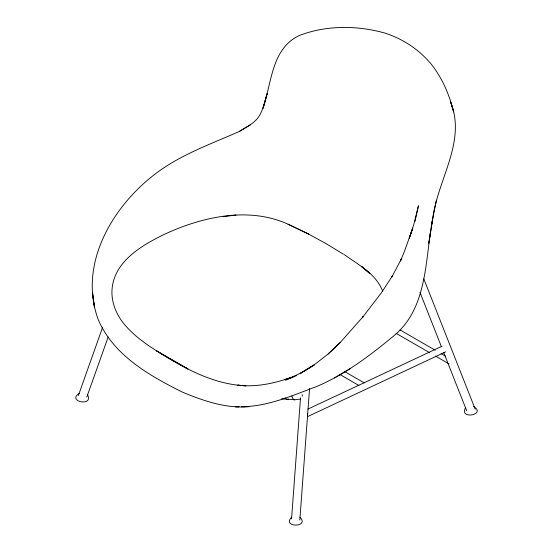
<?xml version="1.0" encoding="UTF-8"?>
<svg xmlns="http://www.w3.org/2000/svg" width="553" height="553" viewBox="0 0 553 553"><rect width="100%" height="100%" fill="white"/><g stroke="black" fill="none" stroke-linecap="round" stroke-linejoin="round"><path stroke-width="0.83" d="M291.555 518.866L300.521 397.766M299.823 520.014L309.556 388.607M428.907 242.684L432.847 217.847C437.762 179.587 466.511 141.506 450.633 102.07L453.584 111.872C449.23 94.266 441.965 77.22 430.372 63.139L429.805 62.524C417.95 48.74 402.169 38.655 384.916 33.069L384.204 32.869C356.879 25.355 326.374 25.155 299.74 35.351C271.454 48.097 271.682 83.144 263.034 108.264L267.161 93.547C264.458 101.966 263.145 111.208 257.525 118.349C252.686 124.273 245.573 127.425 239.283 131.476C210.361 144.271 180.015 154.861 154.681 174.389C112.093 207.029 78.519 264.203 97.833 318.473L98.102 319.288C113.088 354.964 149.11 375.515 182.172 392.001L182.898 392.36C203.877 400.932 226.094 408.743 249.133 406.628L241.502 406.704M428.789 243.527L432.405 220.039L436.441 200.234M430.58 231.195C425.437 266.961 424.773 309.424 394.987 334.869C370.973 354.839 345.832 374.063 316.91 386.395C292.599 395.464 267.783 406.649 241.391 406.711M431.202 227.179L432.847 217.847M414.937 221.642L418.462 205.702L413.824 224.352L409.22 238.274L412.801 228.133L404.568 251.007L400.469 261.002L401.367 258.88L391.897 276.929L392.589 275.657L381.349 292.855L362.63 317.263L363.217 316.537L340.593 342.1L328.136 354.01L340.316 342.487M78.402 395.443L102.651 327.238M86.807 397.054L108.167 336.977M465.571 407.755C458.596 420.045 486.993 414.715 473.589 406.476M327.991 354.114L314.629 364.51L300.196 373.489L314.132 365.049L300.528 373.185L285.459 380.139M291.625 517.173C281.311 527.714 310.254 527.714 299.94 517.173M239.235 131.51L250.744 124.632M334.378 377.989L350.533 368.492M307.924 409.102L442.082 346.185M307.551 416.63L445.607 351.881M79.411 393.377C66.236 401.229 93.492 407.146 87.685 395.008M286.053 379.883L293.138 377.215M296.712 375.549C277.979 382.462 257.878 387.688 237.79 385.144L245.919 385.814C213.244 384.508 183.437 367.897 156.437 350.775L188.006 369.003C166.142 356.284 142.764 345.065 125.655 325.855C117.602 316.627 112.19 305.353 111.92 292.938C111.754 263.207 140.013 246.327 163.46 234.749C201.956 216.748 249.279 205.854 289.537 224.898L308.629 234.05L288.044 224.255M290.47 377.651L284.885 379.455M281.615 398.775L294.742 399.798L300.32 399.066M223.177 216.693L236.034 215.034M238.958 406.731L235.564 406.766L238.896 406.731M307.807 233.663L326.553 243.894L343.475 254.256M399.999 329.899L435.142 350.187M441.107 353.63L445.58 356.215M396.045 333.307L429.695 352.731M435.57 356.125L449.084 363.929M344.166 371.291L364.303 382.918M339.459 374.27L358.856 385.469M344.332 254.663C358.586 264.873 376.227 273.915 382.752 291.396M423.792 278.843L475.255 409.268M420.004 292.419L441.474 346.835M443.686 352.434L466.732 410.851M288.694 399.052A4.251 2.91 -85.2 0 1 285.12 397.69M294.742 399.798A4.258 2.965 87.6 0 1 291.936 395.955M302.484 396.045A4.251 2.972 82.5 0 1 302.111 394.621M307.302 413.858A3.401 2.253 64.9 0 1 307.489 415.503M362.858 267.562L361.372 266.373L369.853 273.472L362.858 267.562M94.404 306.874L92.503 292.399L94.404 306.874"/></g></svg>
